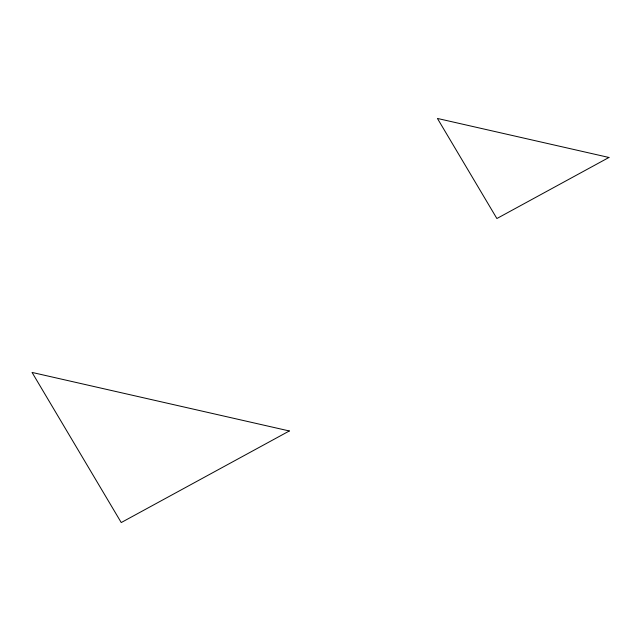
<?xml version="1.0" encoding="UTF-8"?>
<svg xmlns="http://www.w3.org/2000/svg" width="641" height="641" viewBox="0 0 641 641"><rect width="100%" height="100%" fill="white"/><g stroke="black" fill="none" stroke-linecap="round" stroke-linejoin="round"><path stroke-width="0.96" d="M608.95 157.47L496.887 218.525L437.426 118.449L608.95 157.47M289.331 430.968L121.237 522.551L32.05 372.429L289.331 430.968"/></g></svg>
